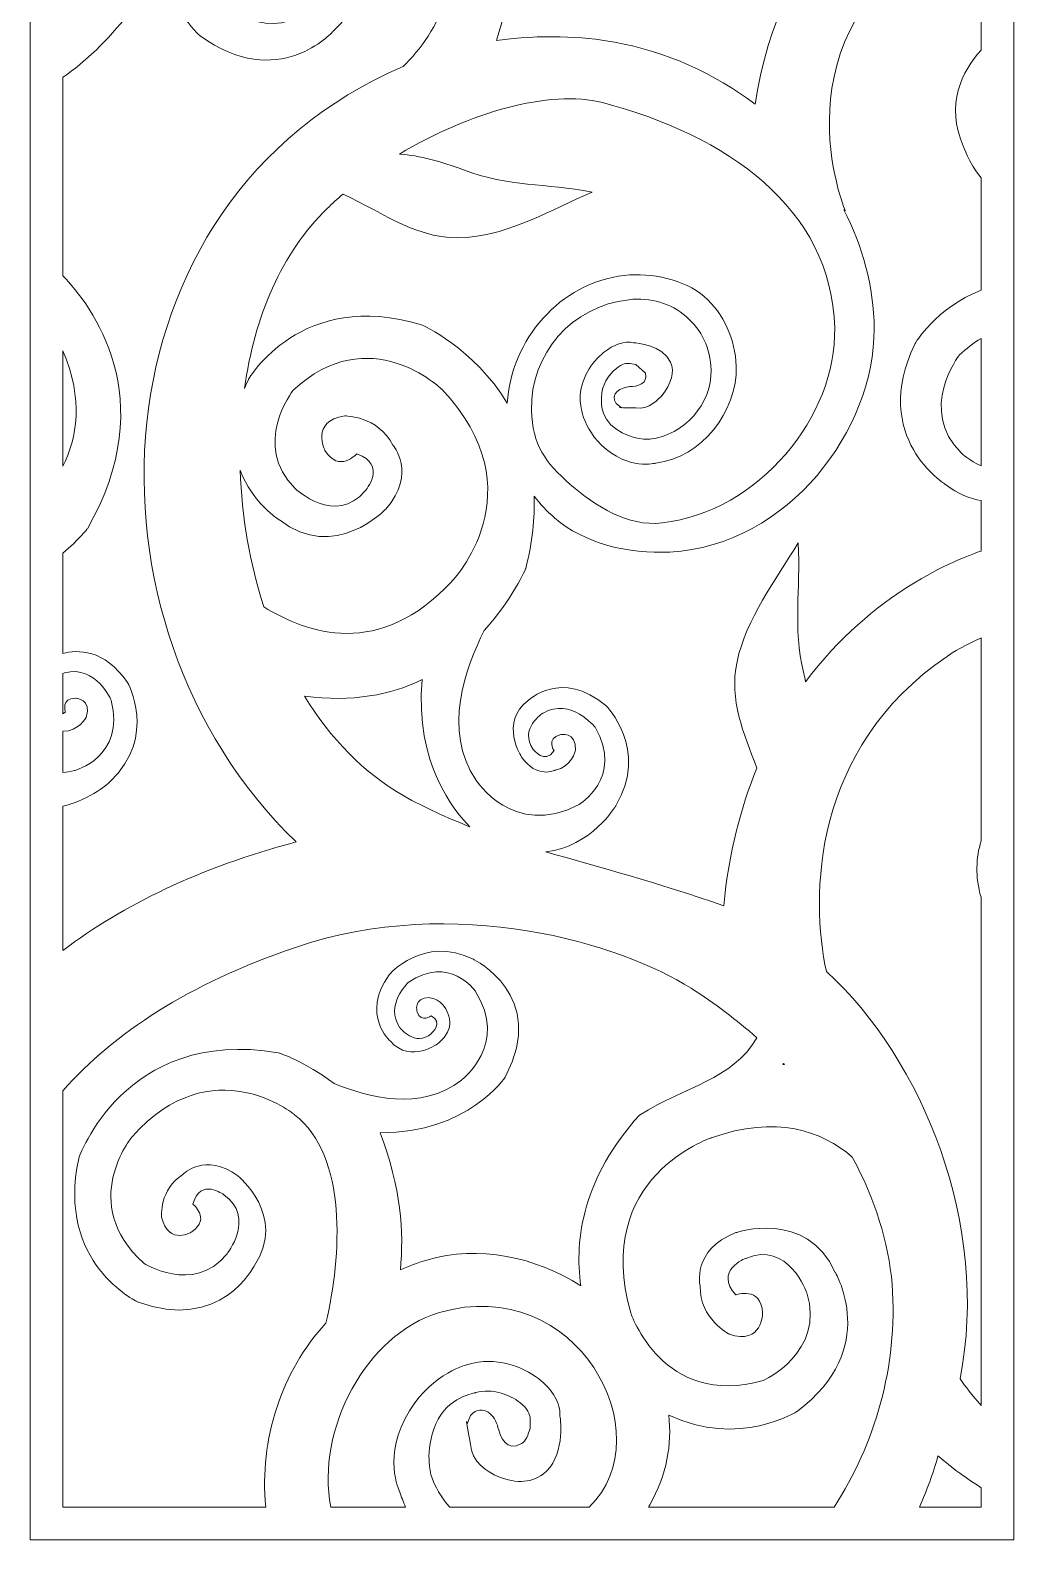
# Model space of a CAD drawing. Header units: centimetres. Extents: x -9.4 to 9.3, y -14.2 to 14.3.
# Drawn here: x 0.68 to 9.25, y -14.24 to -1.09 of the extents above; entities that cross this region are included whole.
import ezdxf

# ---------------------------------------------------------------- set-up
doc = ezdxf.new("R2010")
doc.units = ezdxf.units.CM
doc.header["$MEASUREMENT"] = 0
doc.layers.add('layer 1', color=7, linetype='Continuous')

msp = doc.modelspace()

# ---------------------------------------------------------------- linework, layer by layer
at = {"layer": 'layer 1', "color": 242, "lineweight": 9}
for points, knots in [([(0.68284, 14.32172), (0.68284, 14.32172), (9.25051, 14.32172), (9.25051, 14.32172), (9.25051, 14.32172), (9.25051, 14.32172), (9.25051, -14.23719), (9.25051, -14.23719), (9.25051, -14.23719), (9.25051, -14.23719), (0.68284, -14.23719), (0.68284, -14.23719), (0.68284, -14.23719), (0.68284, -14.23719), (0.68284, 14.32172), (0.68284, 14.32172)], [0, 0, 0, 0, 0.2, 0.2, 0.2, 0.2, 0.4, 0.4, 0.4, 0.4, 0.6, 0.6, 0.6, 0.6, 1, 1, 1, 1]), ([(8.62754, 0.40004), (8.70138, 0.71524), (8.65342, 1.10489), (8.20374, 1.45643), (8.20374, 1.45643), (8.20374, 1.45643), (7.48602, 2.04749), (6.78779, 1.26468), (6.78779, 1.26468), (6.78779, 1.26468), (6.31141, 0.68506), (6.88928, 0.16382), (6.88928, 0.16382), (6.88928, 0.16382), (7.31811, -0.11358), (7.61296, 0.24059), (7.61296, 0.24059), (7.61296, 0.24059), (7.86996, 0.56398), (7.58651, 0.7599), (7.58651, 0.7599), (7.58651, 0.7599), (7.3814, 0.91312), (7.31746, 0.67617), (7.31746, 0.67617), (7.31746, 0.67617), (7.47535, 0.55623), (7.31223, 0.43786), (7.31223, 0.43786), (7.31223, 0.43786), (7.10719, 0.30834), (7.04497, 0.56275), (7.04497, 0.56275), (7.04497, 0.56275), (7.02337, 0.80807), (7.23061, 0.93565), (7.23061, 0.93565), (7.23061, 0.93565), (7.42339, 1.13497), (7.70877, 0.92422), (7.70877, 0.92422), (7.70877, 0.92422), (8.13956, 0.5785), (7.85475, 0.14311), (7.85475, 0.14311), (7.85475, 0.14311), (7.55777, -0.4462), (6.83394, -0.1723), (6.83394, -0.1723), (6.83394, -0.1723), (6.45244, 0.00682), (6.32761, 0.46331), (6.32761, 0.46331), (6.30473, 0.31865), (6.23123, 0.15808), (6.07309, -0.01079), (6.07309, -0.01079), (6.07309, -0.01079), (5.59268, -0.43402), (4.7919, -0.20851), (4.7919, -0.20851), (4.86779, -0.48098), (4.86833, -0.80653), (4.74419, -1.17882), (4.74419, -1.17882), (5.13318, -1.12483), (5.48983, -1.14235), (5.77213, -1.1933), (5.77213, -1.1933), (6.22326, -1.27451), (6.64247, -1.46547), (6.99696, -1.73236), (6.99696, -1.73236), (7.22451, -0.24768), (8.11669, 0.24077), (8.62754, 0.40004)], [0, 0, 0, 0, 0.05, 0.05, 0.05, 0.05, 0.1, 0.1, 0.1, 0.1, 0.15, 0.15, 0.15, 0.15, 0.2, 0.2, 0.2, 0.2, 0.25, 0.25, 0.25, 0.25, 0.3, 0.3, 0.3, 0.3, 0.35, 0.35, 0.35, 0.35, 0.4, 0.4, 0.4, 0.4, 0.45, 0.45, 0.45, 0.45, 0.5, 0.5, 0.5, 0.5, 0.55, 0.55, 0.55, 0.55, 0.6, 0.6, 0.6, 0.6, 0.65, 0.65, 0.65, 0.65, 0.7, 0.7, 0.7, 0.7, 0.75, 0.75, 0.75, 0.75, 0.8, 0.8, 0.8, 0.8, 0.85, 0.85, 0.85, 0.85, 0.9, 0.9, 0.9, 0.9, 1, 1, 1, 1]), ([(0.96843, -9.10358), (0.96843, -9.10358), (0.96843, -7.84658), (0.96843, -7.84658), (0.96843, -7.84658), (1.21403, -7.7917), (1.37874, -7.6339), (1.37874, -7.6339), (1.37874, -7.6339), (1.7959, -7.2375), (1.53054, -6.77102), (1.53054, -6.77102), (1.53054, -6.77102), (1.32819, -6.47277), (1.08894, -6.48536), (0.96843, -6.51706), (0.96843, -6.51706), (0.96843, -6.51706), (0.96843, -5.64488), (0.96843, -5.64488), (0.96843, -5.64488), (1.1055, -5.52556), (1.18074, -5.43172), (1.18074, -5.43172), (1.18074, -5.43172), (1.836, -4.29109), (1.21346, -3.48266), (0.96843, -3.22882), (0.96843, -3.22882), (0.96843, -3.22882), (0.96843, -1.49943), (0.96843, -1.49943), (0.96843, -1.49943), (1.16024, -1.36554), (1.35347, -1.18431), (1.54234, -0.94226), (1.54234, -0.94226), (1.54234, -0.94226), (1.70968, -0.72584), (1.81764, -0.36032), (1.81764, -0.36032), (1.83041, -0.85399), (2.16375, -1.13857), (2.16375, -1.13857), (2.16375, -1.13857), (2.84077, -1.63168), (3.31946, -1.10164), (3.31946, -1.10164), (3.31946, -1.10164), (3.74135, -0.72879), (3.39072, -0.24462), (3.39072, -0.24462), (3.39072, -0.24462), (3.15321, 0.05706), (2.89493, -0.09579), (2.89493, -0.09579), (2.89493, -0.09579), (2.64213, -0.16961), (2.59443, -0.43183), (2.59443, -0.43183), (2.59443, -0.43183), (2.58653, -0.71518), (2.83761, -0.6387), (2.83761, -0.6387), (2.83761, -0.6387), (3.04175, -0.56186), (2.91129, -0.39147), (2.91129, -0.39147), (2.91129, -0.39147), (3.04587, -0.16248), (3.21609, -0.38111), (3.21609, -0.38111), (3.21609, -0.38111), (3.45581, -0.66674), (3.09499, -0.93068), (3.09499, -0.93068), (3.09499, -0.93068), (2.68586, -1.21592), (2.31772, -0.80361), (2.31772, -0.80361), (2.31772, -0.80361), (1.86383, -0.09415), (2.52697, 0.37439), (2.52697, 0.37439), (2.52697, 0.37439), (3.47983, 0.9915), (4.05969, 0.16914), (4.05969, 0.16914), (4.05969, 0.16914), (4.59813, -0.55472), (4.21905, -1.11807), (3.9328, -1.40472), (3.9328, -1.40472), (1.19483, -2.5764), (1.02526, -6.25299), (2.99816, -8.15902), (2.99816, -8.15902), (2.15919, -8.3829), (1.49886, -8.70356), (0.96843, -9.10358)], [0, 0, 0, 0, 0.03846154, 0.03846154, 0.03846154, 0.03846154, 0.07692308, 0.07692308, 0.07692308, 0.07692308, 0.11538462, 0.11538462, 0.11538462, 0.11538462, 0.15384615, 0.15384615, 0.15384615, 0.15384615, 0.19230769, 0.19230769, 0.19230769, 0.19230769, 0.23076923, 0.23076923, 0.23076923, 0.23076923, 0.26923077, 0.26923077, 0.26923077, 0.26923077, 0.30769231, 0.30769231, 0.30769231, 0.30769231, 0.34615385, 0.34615385, 0.34615385, 0.34615385, 0.38461538, 0.38461538, 0.38461538, 0.38461538, 0.42307692, 0.42307692, 0.42307692, 0.42307692, 0.46153846, 0.46153846, 0.46153846, 0.46153846, 0.5, 0.5, 0.5, 0.5, 0.53846154, 0.53846154, 0.53846154, 0.53846154, 0.57692308, 0.57692308, 0.57692308, 0.57692308, 0.61538462, 0.61538462, 0.61538462, 0.61538462, 0.65384615, 0.65384615, 0.65384615, 0.65384615, 0.69230769, 0.69230769, 0.69230769, 0.69230769, 0.73076923, 0.73076923, 0.73076923, 0.73076923, 0.76923077, 0.76923077, 0.76923077, 0.76923077, 0.80769231, 0.80769231, 0.80769231, 0.80769231, 0.84615385, 0.84615385, 0.84615385, 0.84615385, 0.88461538, 0.88461538, 0.88461538, 0.88461538, 0.92307692, 0.92307692, 0.92307692, 0.92307692, 1, 1, 1, 1]), ([(8.96492, -0.11287), (8.96492, -0.11287), (8.96492, -1.26224), (8.96492, -1.26224), (8.96492, -1.26224), (8.80227, -1.44447), (8.6473, -1.73632), (8.81373, -2.10368), (8.81373, -2.10368), (8.81373, -2.10368), (8.85349, -2.23224), (8.96492, -2.37437), (8.96492, -2.37437), (8.96492, -2.37437), (8.96492, -3.35342), (8.96492, -3.35342), (8.96492, -3.35342), (8.56919, -3.50713), (8.38783, -3.82212), (8.38783, -3.82212), (8.38783, -3.82212), (7.99697, -4.64144), (8.65683, -5.04614), (8.65683, -5.04614), (8.65683, -5.04614), (8.76269, -5.12875), (8.86682, -5.17037), (8.96492, -5.18515), (8.96492, -5.18515), (8.96492, -5.18515), (8.96492, -5.62606), (8.96492, -5.62606), (8.96492, -5.62606), (8.75781, -5.69532), (8.01619, -5.98661), (7.43695, -6.76411), (7.43695, -6.76411), (7.43172, -6.7399), (7.42616, -6.71558), (7.42029, -6.69107), (7.42029, -6.69107), (7.32213, -6.27127), (7.39691, -5.9716), (7.37122, -5.55486), (7.37122, -5.55486), (7.17359, -5.88578), (6.92007, -6.20993), (6.83957, -6.58968), (6.83957, -6.58968), (6.76852, -6.92812), (6.8976, -7.20762), (7.01241, -7.517), (7.01241, -7.517), (6.87249, -7.85657), (6.76845, -8.25298), (6.72339, -8.71522), (6.72339, -8.71522), (6.14893, -8.51115), (5.63903, -8.38145), (5.17326, -8.24438), (5.17326, -8.24438), (5.57199, -8.20294), (5.78413, -7.84383), (5.78413, -7.84383), (5.78413, -7.84383), (6.0789, -7.34961), (5.69753, -6.97201), (5.69753, -6.97201), (5.69753, -6.97201), (5.3117, -6.64599), (5.02071, -6.92752), (5.02071, -6.92752), (5.02071, -6.92752), (4.76674, -7.11763), (4.96301, -7.41953), (4.96301, -7.41953), (4.96301, -7.41953), (5.09744, -7.61123), (5.25421, -7.53507), (5.25421, -7.53507), (5.25421, -7.53507), (5.40041, -7.50723), (5.43206, -7.36122), (5.43206, -7.36122), (5.43206, -7.36122), (5.44177, -7.19299), (5.29747, -7.22532), (5.29747, -7.22532), (5.29747, -7.22532), (5.17459, -7.25785), (5.24554, -7.36398), (5.24554, -7.36398), (5.24554, -7.36398), (5.16645, -7.49011), (5.06507, -7.35276), (5.06507, -7.35276), (5.06507, -7.35276), (4.93577, -7.17263), (5.14965, -7.03618), (5.14965, -7.03618), (5.14965, -7.03618), (5.39359, -6.89726), (5.6032, -7.15989), (5.6032, -7.15989), (5.6032, -7.15989), (5.857, -7.60205), (5.46021, -7.83453), (5.46021, -7.83453), (5.46021, -7.83453), (4.89019, -8.13422), (4.56475, -7.61808), (4.56475, -7.61808), (4.56475, -7.61808), (4.2737, -7.18403), (4.47351, -6.64506), (4.63695, -6.31803), (4.63695, -6.31803), (4.88557, -6.04413), (4.99944, -5.77671), (4.99944, -5.77671), (4.99944, -5.77671), (5.05805, -5.54553), (5.07896, -5.33635), (5.07242, -5.14746), (5.07242, -5.14746), (5.12389, -5.21601), (5.18329, -5.27916), (5.25025, -5.33568), (5.25025, -5.33568), (5.50738, -5.56001), (5.89306, -5.6535), (6.25544, -5.63369), (6.25544, -5.63369), (7.29436, -5.57687), (8.03954, -4.5589), (8.03429, -3.6892), (8.03429, -3.6892), (8.03237, -3.31939), (7.93254, -2.97067), (7.76891, -2.65255), (7.76891, -2.65255), (7.76891, -2.65255), (7.78285, -2.66251), (7.78285, -2.66251), (7.78285, -2.66251), (7.78285, -2.66251), (7.13012, -1.12191), (8.65385, -0.2457), (8.65385, -0.2457), (8.65385, -0.2457), (8.77479, -0.17232), (8.96492, -0.11287)], [0, 0, 0, 0, 0.02564103, 0.02564103, 0.02564103, 0.02564103, 0.05128205, 0.05128205, 0.05128205, 0.05128205, 0.07692308, 0.07692308, 0.07692308, 0.07692308, 0.1025641, 0.1025641, 0.1025641, 0.1025641, 0.12820513, 0.12820513, 0.12820513, 0.12820513, 0.15384615, 0.15384615, 0.15384615, 0.15384615, 0.17948718, 0.17948718, 0.17948718, 0.17948718, 0.20512821, 0.20512821, 0.20512821, 0.20512821, 0.23076923, 0.23076923, 0.23076923, 0.23076923, 0.25641026, 0.25641026, 0.25641026, 0.25641026, 0.28205128, 0.28205128, 0.28205128, 0.28205128, 0.30769231, 0.30769231, 0.30769231, 0.30769231, 0.33333333, 0.33333333, 0.33333333, 0.33333333, 0.35897436, 0.35897436, 0.35897436, 0.35897436, 0.38461538, 0.38461538, 0.38461538, 0.38461538, 0.41025641, 0.41025641, 0.41025641, 0.41025641, 0.43589744, 0.43589744, 0.43589744, 0.43589744, 0.46153846, 0.46153846, 0.46153846, 0.46153846, 0.48717949, 0.48717949, 0.48717949, 0.48717949, 0.51282051, 0.51282051, 0.51282051, 0.51282051, 0.53846154, 0.53846154, 0.53846154, 0.53846154, 0.56410256, 0.56410256, 0.56410256, 0.56410256, 0.58974359, 0.58974359, 0.58974359, 0.58974359, 0.61538462, 0.61538462, 0.61538462, 0.61538462, 0.64102564, 0.64102564, 0.64102564, 0.64102564, 0.66666667, 0.66666667, 0.66666667, 0.66666667, 0.69230769, 0.69230769, 0.69230769, 0.69230769, 0.71794872, 0.71794872, 0.71794872, 0.71794872, 0.74358974, 0.74358974, 0.74358974, 0.74358974, 0.76923077, 0.76923077, 0.76923077, 0.76923077, 0.79487179, 0.79487179, 0.79487179, 0.79487179, 0.82051282, 0.82051282, 0.82051282, 0.82051282, 0.84615385, 0.84615385, 0.84615385, 0.84615385, 0.87179487, 0.87179487, 0.87179487, 0.87179487, 0.8974359, 0.8974359, 0.8974359, 0.8974359, 0.92307692, 0.92307692, 0.92307692, 0.92307692, 0.94871795, 0.94871795, 0.94871795, 0.94871795, 1, 1, 1, 1]), ([(5.57664, -2.49902), (5.16661, -2.42034), (4.85983, -2.45625), (4.45599, -2.30528), (4.45599, -2.30528), (4.26347, -2.23211), (4.07825, -2.18072), (3.89898, -2.16739), (3.89898, -2.16739), (4.49854, -1.80952), (5.20681, -1.60112), (5.667, -1.71979), (5.667, -1.71979), (6.74566, -2.00122), (7.66415, -2.63541), (7.69013, -3.68179), (7.69013, -3.68179), (7.71114, -4.44448), (7.03215, -5.28438), (6.18725, -5.38059), (6.18725, -5.38059), (5.88481, -5.41393), (5.6106, -5.23619), (5.38647, -5.0445), (5.38647, -5.0445), (5.1681, -4.85426), (5.05855, -4.69985), (5.04954, -4.3992), (5.04954, -4.3992), (5.03807, -3.9044), (5.40019, -3.49179), (5.89722, -3.43606), (5.89722, -3.43606), (6.0874, -3.41502), (6.2626, -3.46599), (6.39634, -3.58394), (6.39634, -3.58394), (6.53086, -3.69628), (6.6109, -3.8627), (6.61347, -4.04787), (6.61347, -4.04787), (6.62057, -4.34439), (6.38107, -4.61711), (6.07931, -4.65084), (6.07931, -4.65084), (6.07931, -4.65084), (5.93389, -4.66624), (5.78509, -4.56169), (5.78509, -4.56169), (5.63512, -4.46332), (5.65934, -4.28996), (5.65934, -4.28996), (5.65934, -4.28996), (5.6536, -4.18409), (5.72583, -4.08608), (5.78848, -4.0353), (5.78848, -4.0353), (5.83927, -3.99354), (5.87881, -3.98524), (5.90477, -3.99329), (5.90477, -3.99329), (5.90477, -3.99329), (5.95922, -4.00152), (5.95922, -4.00152), (5.95922, -4.00152), (5.95922, -4.00152), (6.04105, -4.07488), (6.04105, -4.07488), (6.04105, -4.07488), (6.06896, -4.17144), (5.96729, -4.19307), (5.90486, -4.1933), (5.90486, -4.1933), (5.83026, -4.1972), (5.72887, -4.25387), (5.78547, -4.34109), (5.78547, -4.34109), (5.78547, -4.34109), (5.83468, -4.37688), (5.83468, -4.37688), (5.83468, -4.37688), (5.83468, -4.37688), (5.81689, -4.37601), (5.81689, -4.37601), (5.81689, -4.37601), (5.81689, -4.37601), (5.89405, -4.37839), (5.99647, -4.37987), (5.99647, -4.37987), (6.10317, -4.38136), (6.19894, -4.25118), (6.18473, -4.27328), (6.18473, -4.27328), (6.26801, -4.16521), (6.29826, -4.0647), (6.26038, -3.98047), (6.26038, -3.98047), (6.19417, -3.83057), (5.96587, -3.81123), (5.93806, -3.8108), (5.93806, -3.8108), (5.86125, -3.79451), (5.76377, -3.82482), (5.6774, -3.89708), (5.6774, -3.89708), (5.57608, -3.97807), (5.47036, -4.12849), (5.47421, -4.30175), (5.47421, -4.30175), (5.47421, -4.30175), (5.46579, -4.5173), (5.66008, -4.70268), (5.66008, -4.70268), (5.89127, -4.92617), (6.13356, -4.85895), (6.13356, -4.85895), (6.13356, -4.85895), (6.52607, -4.81551), (6.84425, -4.41268), (6.83261, -4.01523), (6.83261, -4.01523), (6.82599, -3.78262), (6.72354, -3.55919), (6.55464, -3.40834), (6.55464, -3.40834), (6.37882, -3.25965), (6.09394, -3.19814), (5.85752, -3.22483), (5.85752, -3.22483), (5.29652, -3.28622), (4.87133, -3.78747), (4.83845, -4.33846), (4.83845, -4.33846), (4.54801, -3.85387), (4.09185, -3.65523), (4.09185, -3.65523), (4.09185, -3.65523), (3.04233, -3.33371), (2.58408, -4.12989), (2.58408, -4.12989), (2.58408, -4.12989), (2.57107, -4.15716), (2.55933, -4.18391), (2.54858, -4.21026), (2.54858, -4.21026), (2.63623, -3.58926), (2.87255, -3.02489), (3.26932, -2.64273), (3.26932, -2.64273), (3.3134, -2.59995), (3.35983, -2.55791), (3.40812, -2.51675), (3.40812, -2.51675), (3.77777, -2.68611), (4.06998, -2.92681), (4.48241, -2.89421), (4.48241, -2.89421), (4.86934, -2.86286), (5.22321, -2.65279), (5.57664, -2.49902)], [0, 0, 0, 0, 0.02439024, 0.02439024, 0.02439024, 0.02439024, 0.04878049, 0.04878049, 0.04878049, 0.04878049, 0.07317073, 0.07317073, 0.07317073, 0.07317073, 0.09756098, 0.09756098, 0.09756098, 0.09756098, 0.12195122, 0.12195122, 0.12195122, 0.12195122, 0.14634146, 0.14634146, 0.14634146, 0.14634146, 0.17073171, 0.17073171, 0.17073171, 0.17073171, 0.19512195, 0.19512195, 0.19512195, 0.19512195, 0.2195122, 0.2195122, 0.2195122, 0.2195122, 0.24390244, 0.24390244, 0.24390244, 0.24390244, 0.26829268, 0.26829268, 0.26829268, 0.26829268, 0.29268293, 0.29268293, 0.29268293, 0.29268293, 0.31707317, 0.31707317, 0.31707317, 0.31707317, 0.34146341, 0.34146341, 0.34146341, 0.34146341, 0.36585366, 0.36585366, 0.36585366, 0.36585366, 0.3902439, 0.3902439, 0.3902439, 0.3902439, 0.41463415, 0.41463415, 0.41463415, 0.41463415, 0.43902439, 0.43902439, 0.43902439, 0.43902439, 0.46341463, 0.46341463, 0.46341463, 0.46341463, 0.48780488, 0.48780488, 0.48780488, 0.48780488, 0.51219512, 0.51219512, 0.51219512, 0.51219512, 0.53658537, 0.53658537, 0.53658537, 0.53658537, 0.56097561, 0.56097561, 0.56097561, 0.56097561, 0.58536585, 0.58536585, 0.58536585, 0.58536585, 0.6097561, 0.6097561, 0.6097561, 0.6097561, 0.63414634, 0.63414634, 0.63414634, 0.63414634, 0.65853659, 0.65853659, 0.65853659, 0.65853659, 0.68292683, 0.68292683, 0.68292683, 0.68292683, 0.70731707, 0.70731707, 0.70731707, 0.70731707, 0.73170732, 0.73170732, 0.73170732, 0.73170732, 0.75609756, 0.75609756, 0.75609756, 0.75609756, 0.7804878, 0.7804878, 0.7804878, 0.7804878, 0.80487805, 0.80487805, 0.80487805, 0.80487805, 0.82926829, 0.82926829, 0.82926829, 0.82926829, 0.85365854, 0.85365854, 0.85365854, 0.85365854, 0.87804878, 0.87804878, 0.87804878, 0.87804878, 0.90243902, 0.90243902, 0.90243902, 0.90243902, 0.92682927, 0.92682927, 0.92682927, 0.92682927, 0.95121951, 0.95121951, 0.95121951, 0.95121951, 1, 1, 1, 1]), ([(2.51179, -4.91961), (2.52515, -5.32307), (2.59495, -5.73035), (2.71832, -6.11108), (2.71832, -6.11108), (3.09283, -6.34616), (3.72846, -6.56595), (4.35414, -5.8901), (4.35414, -5.8901), (4.35414, -5.8901), (5.11511, -5.10889), (4.26827, -4.21626), (4.26827, -4.21626), (4.26827, -4.21626), (3.63728, -3.60282), (2.97157, -4.22739), (2.97157, -4.22739), (2.97157, -4.22739), (2.60542, -4.70156), (2.99063, -5.08079), (2.99063, -5.08079), (2.99063, -5.08079), (3.34355, -5.41278), (3.60024, -5.1006), (3.60024, -5.1006), (3.60024, -5.1006), (3.79936, -4.87581), (3.52862, -4.77792), (3.52862, -4.77792), (3.52862, -4.77792), (3.373, -4.95076), (3.25057, -4.74854), (3.25057, -4.74854), (3.25057, -4.74854), (3.1192, -4.49622), (3.42267, -4.44834), (3.42267, -4.44834), (3.42267, -4.44834), (3.71154, -4.44704), (3.84042, -4.70175), (3.84042, -4.70175), (3.84042, -4.70175), (4.0546, -4.94656), (3.78036, -5.25955), (3.78036, -5.25955), (3.78036, -5.25955), (3.33418, -5.72935), (2.85306, -5.35392), (2.85306, -5.35392), (2.85306, -5.35392), (2.61827, -5.2098), (2.51179, -4.91961)], [0, 0, 0, 0, 0.07142857, 0.07142857, 0.07142857, 0.07142857, 0.14285714, 0.14285714, 0.14285714, 0.14285714, 0.21428571, 0.21428571, 0.21428571, 0.21428571, 0.28571429, 0.28571429, 0.28571429, 0.28571429, 0.35714286, 0.35714286, 0.35714286, 0.35714286, 0.42857143, 0.42857143, 0.42857143, 0.42857143, 0.5, 0.5, 0.5, 0.5, 0.57142857, 0.57142857, 0.57142857, 0.57142857, 0.64285714, 0.64285714, 0.64285714, 0.64285714, 0.71428571, 0.71428571, 0.71428571, 0.71428571, 0.78571429, 0.78571429, 0.78571429, 0.78571429, 0.85714286, 0.85714286, 0.85714286, 0.85714286, 1, 1, 1, 1]), ([(8.96492, -3.77276), (8.96492, -3.77276), (8.96492, -4.88439), (8.96492, -4.88439), (8.96492, -4.88439), (8.86449, -4.83892), (8.79439, -4.77301), (8.79439, -4.77301), (8.79439, -4.77301), (8.40919, -4.39379), (8.77531, -3.91961), (8.77531, -3.91961), (8.77531, -3.91961), (8.83901, -3.85984), (8.90237, -3.81147), (8.96492, -3.77276)], [0, 0, 0, 0, 0.2, 0.2, 0.2, 0.2, 0.4, 0.4, 0.4, 0.4, 0.6, 0.6, 0.6, 0.6, 1, 1, 1, 1]), ([(0.96843, -4.88531), (0.96843, -4.88531), (0.96843, -3.8808), (0.96843, -3.8808), (0.96843, -3.8808), (1.14857, -4.30726), (1.09154, -4.64221), (0.96843, -4.88531)], [0, 0, 0, 0, 0.33333333, 0.33333333, 0.33333333, 0.33333333, 1, 1, 1, 1]), ([(8.96492, -6.38129), (8.96492, -6.38129), (8.96492, -8.15072), (8.96492, -8.15072), (8.96492, -8.15072), (8.92185, -8.29665), (8.91186, -8.4617), (8.96492, -8.64041), (8.96492, -8.64041), (8.96492, -8.64041), (8.96492, -13.06598), (8.96492, -13.06598), (8.96492, -13.06598), (8.88976, -12.97932), (8.82817, -12.89913), (8.78212, -12.83553), (8.78212, -12.83553), (9.0472, -11.49727), (8.45687, -10.05311), (7.61813, -9.28799), (7.61813, -9.28799), (7.47919, -8.63898), (7.486, -7.34715), (8.66999, -6.54267), (8.66999, -6.54267), (8.66999, -6.54267), (8.78095, -6.46328), (8.96492, -6.38129)], [0, 0, 0, 0, 0.125, 0.125, 0.125, 0.125, 0.25, 0.25, 0.25, 0.25, 0.375, 0.375, 0.375, 0.375, 0.5, 0.5, 0.5, 0.5, 0.625, 0.625, 0.625, 0.625, 0.75, 0.75, 0.75, 0.75, 1, 1, 1, 1]), ([(0.96843, -7.55348), (0.96843, -7.55348), (0.96843, -7.19442), (0.96843, -7.19442), (0.96843, -7.19442), (1.10527, -7.19631), (1.1699, -7.0742), (1.1699, -7.0742), (1.1699, -7.0742), (1.22464, -6.91482), (1.07697, -6.90704), (1.07697, -6.90704), (1.07697, -6.90704), (0.94986, -6.90522), (0.98955, -7.02655), (0.98955, -7.02655), (0.98955, -7.02655), (0.98229, -7.03315), (0.97526, -7.03857), (0.96843, -7.04303), (0.96843, -7.04303), (0.96843, -7.04303), (0.96843, -6.69126), (0.96843, -6.69126), (0.96843, -6.69126), (0.97906, -6.687), (0.98565, -6.68502), (0.98565, -6.68502), (0.98565, -6.68502), (1.25803, -6.61705), (1.38902, -6.9265), (1.38902, -6.9265), (1.38902, -6.9265), (1.51414, -7.42073), (1.06933, -7.53756), (1.06933, -7.53756), (1.06933, -7.53756), (1.03428, -7.54506), (1.00071, -7.55021), (0.96843, -7.55348)], [0, 0, 0, 0, 0.09090909, 0.09090909, 0.09090909, 0.09090909, 0.18181818, 0.18181818, 0.18181818, 0.18181818, 0.27272727, 0.27272727, 0.27272727, 0.27272727, 0.36363636, 0.36363636, 0.36363636, 0.36363636, 0.45454545, 0.45454545, 0.45454545, 0.45454545, 0.54545455, 0.54545455, 0.54545455, 0.54545455, 0.63636364, 0.63636364, 0.63636364, 0.63636364, 0.72727273, 0.72727273, 0.72727273, 0.72727273, 0.81818182, 0.81818182, 0.81818182, 0.81818182, 1, 1, 1, 1]), ([(3.07275, -6.88977), (3.29745, -7.25546), (3.58719, -7.55946), (3.93819, -7.75815), (3.93819, -7.75815), (4.12376, -7.86318), (4.31468, -7.9497), (4.51293, -8.02597), (4.51293, -8.02597), (4.38023, -7.89477), (4.03127, -7.47551), (4.09726, -6.74529), (4.09726, -6.74529), (3.82613, -6.87828), (3.48561, -6.94358), (3.07275, -6.88977)], [0, 0, 0, 0, 0.2, 0.2, 0.2, 0.2, 0.4, 0.4, 0.4, 0.4, 0.6, 0.6, 0.6, 0.6, 1, 1, 1, 1]), ([(2.73429, -13.9516), (2.73429, -13.9516), (0.96843, -13.9516), (0.96843, -13.9516), (0.96843, -13.9516), (0.96843, -13.9516), (0.96843, -10.32542), (0.96843, -10.32542), (0.96843, -10.32542), (1.41779, -9.81779), (2.06212, -9.39671), (2.98396, -9.08026), (2.98396, -9.08026), (4.38896, -8.60052), (5.83728, -9.04836), (6.43889, -9.43344), (6.43889, -9.43344), (6.64658, -9.56465), (6.83866, -9.71013), (7.01359, -9.86646), (7.01359, -9.86646), (6.78492, -10.23977), (6.40744, -10.27579), (5.98961, -10.53801), (5.98961, -10.53801), (5.49976, -11.08487), (5.42091, -11.61304), (5.47926, -12.02513), (5.47926, -12.02513), (5.0854, -11.77456), (4.59432, -11.66678), (4.13685, -11.80132), (4.13685, -11.80132), (4.05738, -11.82493), (3.98086, -11.85308), (3.90726, -11.88529), (3.90726, -11.88529), (3.93925, -11.55916), (3.91342, -11.17156), (3.73065, -10.69214), (3.73065, -10.69214), (4.49933, -10.69736), (4.82397, -10.20281), (4.82397, -10.20281), (4.82397, -10.20281), (5.19624, -9.4961), (4.54419, -9.18106), (4.54419, -9.18106), (4.54419, -9.18106), (4.10341, -8.96572), (3.80966, -9.31651), (3.80966, -9.31651), (3.80966, -9.31651), (3.56008, -9.66746), (3.81992, -9.89469), (3.81992, -9.89469), (3.81992, -9.89469), (3.99944, -10.09696), (4.24201, -9.90877), (4.24201, -9.90877), (4.24201, -9.90877), (4.39532, -9.78096), (4.3195, -9.65318), (4.3195, -9.65318), (4.3195, -9.65318), (4.28547, -9.53095), (4.15917, -9.51443), (4.15917, -9.51443), (4.15917, -9.51443), (4.01556, -9.51811), (4.05327, -9.63842), (4.05327, -9.63842), (4.05327, -9.63842), (4.08963, -9.7405), (4.17477, -9.67269), (4.17477, -9.67269), (4.17477, -9.67269), (4.28753, -9.73094), (4.17804, -9.82682), (4.17804, -9.82682), (4.17804, -9.82682), (4.03418, -9.94943), (3.90306, -9.77742), (3.90306, -9.77742), (3.90306, -9.77742), (3.76773, -9.58004), (3.976, -9.38333), (3.976, -9.38333), (3.976, -9.38333), (4.33362, -9.13632), (4.5593, -9.45692), (4.5593, -9.45692), (4.5593, -9.45692), (4.85436, -9.91993), (4.43895, -10.23303), (4.43895, -10.23303), (4.43895, -10.23303), (4.09086, -10.51111), (3.61878, -10.37961), (3.32936, -10.26397), (3.32936, -10.26397), (3.079, -10.07219), (2.84372, -9.99442), (2.84372, -9.99442), (2.84372, -9.99442), (1.49504, -9.76993), (1.1058, -10.91606), (1.1058, -10.91606), (1.1058, -10.91606), (0.90715, -11.83053), (1.61608, -12.16333), (1.61608, -12.16333), (1.61608, -12.16333), (2.3399, -12.43724), (2.63688, -11.84793), (2.63688, -11.84793), (2.63688, -11.84793), (2.92169, -11.41255), (2.4909, -11.06683), (2.4909, -11.06683), (2.4909, -11.06683), (2.20551, -10.85606), (2.01273, -11.0554), (2.01273, -11.0554), (2.01273, -11.0554), (1.8055, -11.18296), (1.8271, -11.4283), (1.8271, -11.4283), (1.8271, -11.4283), (1.88931, -11.68271), (2.09435, -11.55319), (2.09435, -11.55319), (2.09435, -11.55319), (2.25747, -11.43482), (2.09958, -11.31489), (2.09958, -11.31489), (2.09958, -11.31489), (2.16354, -11.07793), (2.36865, -11.23115), (2.36865, -11.23115), (2.36865, -11.23115), (2.65208, -11.42706), (2.39508, -11.75044), (2.39508, -11.75044), (2.39508, -11.75044), (2.10023, -12.10462), (1.6714, -11.82723), (1.6714, -11.82723), (1.6714, -11.82723), (1.09354, -11.30597), (1.56992, -10.72636), (1.56992, -10.72636), (1.56992, -10.72636), (2.26816, -9.94355), (2.98587, -10.53462), (2.98587, -10.53462), (2.98587, -10.53462), (3.44933, -10.89693), (3.39561, -11.75894), (3.25883, -12.34935), (3.25883, -12.34935), (2.87069, -12.77327), (2.67766, -13.35961), (2.73429, -13.9516)], [0, 0, 0, 0, 0.02380952, 0.02380952, 0.02380952, 0.02380952, 0.04761905, 0.04761905, 0.04761905, 0.04761905, 0.07142857, 0.07142857, 0.07142857, 0.07142857, 0.0952381, 0.0952381, 0.0952381, 0.0952381, 0.11904762, 0.11904762, 0.11904762, 0.11904762, 0.14285714, 0.14285714, 0.14285714, 0.14285714, 0.16666667, 0.16666667, 0.16666667, 0.16666667, 0.19047619, 0.19047619, 0.19047619, 0.19047619, 0.21428571, 0.21428571, 0.21428571, 0.21428571, 0.23809524, 0.23809524, 0.23809524, 0.23809524, 0.26190476, 0.26190476, 0.26190476, 0.26190476, 0.28571429, 0.28571429, 0.28571429, 0.28571429, 0.30952381, 0.30952381, 0.30952381, 0.30952381, 0.33333333, 0.33333333, 0.33333333, 0.33333333, 0.35714286, 0.35714286, 0.35714286, 0.35714286, 0.38095238, 0.38095238, 0.38095238, 0.38095238, 0.4047619, 0.4047619, 0.4047619, 0.4047619, 0.42857143, 0.42857143, 0.42857143, 0.42857143, 0.45238095, 0.45238095, 0.45238095, 0.45238095, 0.47619048, 0.47619048, 0.47619048, 0.47619048, 0.5, 0.5, 0.5, 0.5, 0.52380952, 0.52380952, 0.52380952, 0.52380952, 0.54761905, 0.54761905, 0.54761905, 0.54761905, 0.57142857, 0.57142857, 0.57142857, 0.57142857, 0.5952381, 0.5952381, 0.5952381, 0.5952381, 0.61904762, 0.61904762, 0.61904762, 0.61904762, 0.64285714, 0.64285714, 0.64285714, 0.64285714, 0.66666667, 0.66666667, 0.66666667, 0.66666667, 0.69047619, 0.69047619, 0.69047619, 0.69047619, 0.71428571, 0.71428571, 0.71428571, 0.71428571, 0.73809524, 0.73809524, 0.73809524, 0.73809524, 0.76190476, 0.76190476, 0.76190476, 0.76190476, 0.78571429, 0.78571429, 0.78571429, 0.78571429, 0.80952381, 0.80952381, 0.80952381, 0.80952381, 0.83333333, 0.83333333, 0.83333333, 0.83333333, 0.85714286, 0.85714286, 0.85714286, 0.85714286, 0.88095238, 0.88095238, 0.88095238, 0.88095238, 0.9047619, 0.9047619, 0.9047619, 0.9047619, 0.92857143, 0.92857143, 0.92857143, 0.92857143, 0.95238095, 0.95238095, 0.95238095, 0.95238095, 1, 1, 1, 1]), ([(7.25342, -10.09864), (7.25342, -10.09864), (7.24405, -10.08882), (7.24405, -10.08882), (7.24405, -10.08882), (7.24405, -10.08882), (7.23807, -10.09816), (7.23807, -10.09816), (7.23807, -10.09816), (7.23807, -10.09816), (7.25342, -10.09864), (7.25342, -10.09864)], [0, 0, 0, 0, 0.25, 0.25, 0.25, 0.25, 0.5, 0.5, 0.5, 0.5, 1, 1, 1, 1]), ([(7.68657, -13.9516), (7.68657, -13.9516), (6.06827, -13.9516), (6.06827, -13.9516), (6.06827, -13.9516), (6.07195, -13.94517), (6.07574, -13.93886), (6.07931, -13.93233), (6.07931, -13.93233), (6.2282, -13.67118), (6.27483, -13.40443), (6.24444, -13.15104), (6.24444, -13.15104), (6.85476, -13.44211), (7.36601, -13.11706), (7.36601, -13.11706), (7.36601, -13.11706), (8.09222, -12.57237), (7.69525, -11.90785), (7.69525, -11.90785), (7.69525, -11.90785), (7.44306, -11.35212), (6.82991, -11.56146), (6.82991, -11.56146), (6.82991, -11.56146), (6.44181, -11.71163), (6.51805, -12.02783), (6.51805, -12.02783), (6.51805, -12.02783), (6.51413, -12.31326), (6.77067, -12.44607), (6.77067, -12.44607), (6.77067, -12.44607), (7.06174, -12.54436), (7.06234, -12.25988), (7.06234, -12.25988), (7.06234, -12.25988), (7.04765, -12.02393), (6.82962, -12.10494), (6.82962, -12.10494), (6.82962, -12.10494), (6.63514, -11.89265), (6.9158, -11.78582), (6.9158, -11.78582), (6.9158, -11.78582), (7.28798, -11.62826), (7.44672, -12.08604), (7.44672, -12.08604), (7.44672, -12.08604), (7.61216, -12.60065), (7.0679, -12.851), (7.0679, -12.851), (7.0679, -12.851), (6.18847, -13.09569), (5.91386, -12.25958), (5.91386, -12.25958), (5.91386, -12.25958), (5.57745, -11.07605), (6.61393, -10.73675), (6.61393, -10.73675), (6.61393, -10.73675), (7.18251, -10.53449), (7.57656, -10.67494), (7.84339, -10.90326), (7.84339, -10.90326), (8.03973, -11.26604), (8.15931, -11.64399), (8.19076, -12.01148), (8.19076, -12.01148), (8.24236, -12.73719), (8.0381, -13.40144), (7.68657, -13.9516)], [0, 0, 0, 0, 0.05263158, 0.05263158, 0.05263158, 0.05263158, 0.10526316, 0.10526316, 0.10526316, 0.10526316, 0.15789474, 0.15789474, 0.15789474, 0.15789474, 0.21052632, 0.21052632, 0.21052632, 0.21052632, 0.26315789, 0.26315789, 0.26315789, 0.26315789, 0.31578947, 0.31578947, 0.31578947, 0.31578947, 0.36842105, 0.36842105, 0.36842105, 0.36842105, 0.42105263, 0.42105263, 0.42105263, 0.42105263, 0.47368421, 0.47368421, 0.47368421, 0.47368421, 0.52631579, 0.52631579, 0.52631579, 0.52631579, 0.57894737, 0.57894737, 0.57894737, 0.57894737, 0.63157895, 0.63157895, 0.63157895, 0.63157895, 0.68421053, 0.68421053, 0.68421053, 0.68421053, 0.73684211, 0.73684211, 0.73684211, 0.73684211, 0.78947368, 0.78947368, 0.78947368, 0.78947368, 0.84210526, 0.84210526, 0.84210526, 0.84210526, 0.89473684, 0.89473684, 0.89473684, 0.89473684, 1, 1, 1, 1]), ([(5.55184, -13.9516), (5.55184, -13.9516), (4.33664, -13.9516), (4.33664, -13.9516), (4.33664, -13.9516), (4.26395, -13.87205), (4.20729, -13.77659), (4.17336, -13.66858), (4.17336, -13.66858), (4.17336, -13.66858), (4.11474, -13.47065), (4.21572, -13.2284), (4.21572, -13.2284), (4.31724, -12.99084), (4.56378, -12.95543), (4.56378, -12.95543), (4.56378, -12.95543), (4.70669, -12.91251), (4.86081, -12.97451), (4.94742, -13.04104), (4.94742, -13.04104), (5.01526, -13.09333), (5.03873, -13.14338), (5.03728, -13.18482), (5.03728, -13.18482), (5.03728, -13.18482), (5.03796, -13.26411), (5.03796, -13.26411), (5.03796, -13.26411), (5.02093, -13.3222), (5.00002, -13.37843), (4.96187, -13.39889), (4.96187, -13.39889), (4.83473, -13.47585), (4.77742, -13.3457), (4.75704, -13.2578), (4.75704, -13.2578), (4.73541, -13.15841), (4.62867, -13.03902), (4.51853, -13.15361), (4.51853, -13.15361), (4.51853, -13.15361), (4.48925, -13.22833), (4.48925, -13.22833), (4.48925, -13.22833), (4.48925, -13.22833), (4.48236, -13.20628), (4.48236, -13.20628), (4.48236, -13.20628), (4.48236, -13.20628), (4.50067, -13.3113), (4.52701, -13.45628), (4.52701, -13.45628), (4.55349, -13.59896), (4.75368, -13.68244), (4.72355, -13.67147), (4.72355, -13.67147), (4.89699, -13.7501), (5.03818, -13.74863), (5.14963, -13.66532), (5.14963, -13.66532), (5.33909, -13.52276), (5.30633, -13.19907), (5.29643, -13.15994), (5.29643, -13.15994), (5.30256, -13.04799), (5.23647, -12.93085), (5.11056, -12.83358), (5.11056, -12.83358), (4.96991, -12.72595), (4.73627, -12.63792), (4.49615, -12.70967), (4.49615, -12.70967), (4.49615, -12.70967), (4.19611, -12.77524), (3.98772, -13.1132), (3.98772, -13.1132), (3.74413, -13.51027), (3.89982, -13.81412), (3.89982, -13.81412), (3.89982, -13.81412), (3.91494, -13.86234), (3.93268, -13.9081), (3.95272, -13.9516), (3.95272, -13.9516), (3.95272, -13.9516), (3.30033, -13.9516), (3.30033, -13.9516), (3.30033, -13.9516), (3.17189, -13.28217), (3.60516, -12.44879), (4.24712, -12.25829), (4.24712, -12.25829), (5.43962, -11.90628), (6.20368, -13.32126), (5.55184, -13.9516)], [0, 0, 0, 0, 0.04, 0.04, 0.04, 0.04, 0.08, 0.08, 0.08, 0.08, 0.12, 0.12, 0.12, 0.12, 0.16, 0.16, 0.16, 0.16, 0.2, 0.2, 0.2, 0.2, 0.24, 0.24, 0.24, 0.24, 0.28, 0.28, 0.28, 0.28, 0.32, 0.32, 0.32, 0.32, 0.36, 0.36, 0.36, 0.36, 0.4, 0.4, 0.4, 0.4, 0.44, 0.44, 0.44, 0.44, 0.48, 0.48, 0.48, 0.48, 0.52, 0.52, 0.52, 0.52, 0.56, 0.56, 0.56, 0.56, 0.6, 0.6, 0.6, 0.6, 0.64, 0.64, 0.64, 0.64, 0.68, 0.68, 0.68, 0.68, 0.72, 0.72, 0.72, 0.72, 0.76, 0.76, 0.76, 0.76, 0.8, 0.8, 0.8, 0.8, 0.84, 0.84, 0.84, 0.84, 0.88, 0.88, 0.88, 0.88, 0.92, 0.92, 0.92, 0.92, 1, 1, 1, 1]), ([(8.96492, -13.78316), (8.96492, -13.78316), (8.96492, -13.9516), (8.96492, -13.9516), (8.96492, -13.9516), (8.96492, -13.9516), (8.4288, -13.9516), (8.4288, -13.9516), (8.4288, -13.9516), (8.49328, -13.80722), (8.54753, -13.65838), (8.58955, -13.50555), (8.58955, -13.50555), (8.71714, -13.6138), (8.84249, -13.70551), (8.96492, -13.78316)], [0, 0, 0, 0, 0.2, 0.2, 0.2, 0.2, 0.4, 0.4, 0.4, 0.4, 0.6, 0.6, 0.6, 0.6, 1, 1, 1, 1])]:
    msp.add_open_spline(points, degree=3, knots=knots, dxfattribs=at)

doc.saveas('drawing.dxf')
